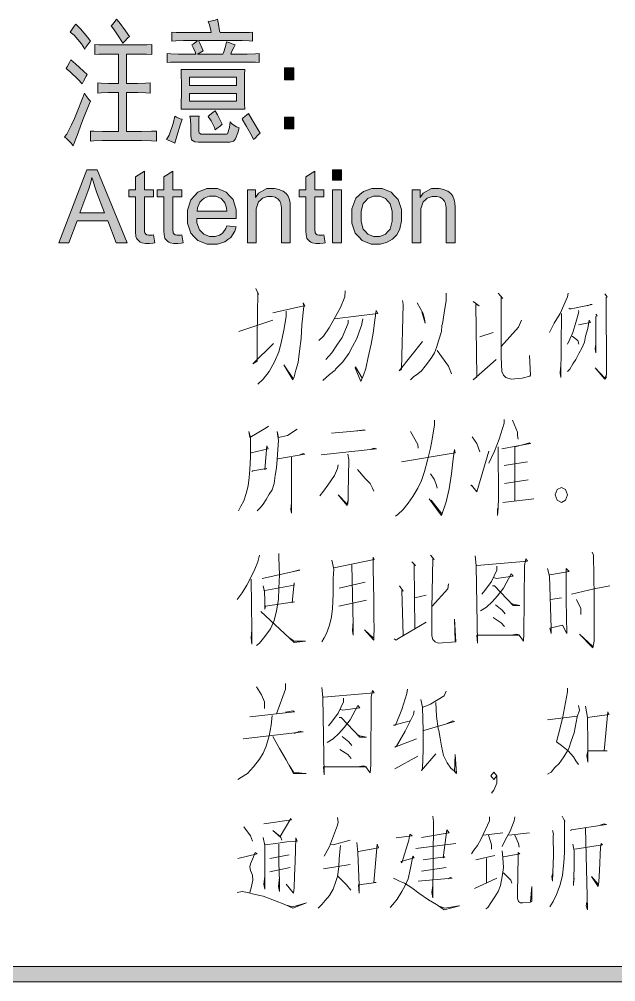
# Model space of a CAD drawing. Header units: millimetres. Extents: x 0 to 829, y 0 to 586.
# Drawn here: x 770.84 to 787.36, y 417.47 to 444.13 of the extents above; entities that cross this region are included whole.
import ezdxf

# ---------------------------------------------------------------- set-up
doc = ezdxf.new("R2010")
doc.units = ezdxf.units.MM

msp = doc.modelspace()

# ---------------------------------------------------------------- hatches: boundary and pattern name
h = msp.add_hatch(color=0)
h.dxf.hatch_style = 2
h.paths.add_polyline_path([(772.399889, 443.999056), (772.530417, 443.865), (772.738556, 443.628639), (772.809111, 443.526333), (772.759722, 443.473417), (772.682111, 443.360528), (772.653889, 443.304083), (772.558639, 443.45225), (772.354028, 443.688611), (772.241139, 443.776806), (772.279944, 443.829722), (772.361083, 443.939083)])
h = msp.add_hatch(color=0)
h.dxf.hatch_style = 2
h.paths.add_polyline_path([(773.377083, 443.953194), (773.415889, 443.992), (773.4935, 444.080194), (773.532306, 444.133111), (773.602861, 444.048444), (773.77925, 443.812083), (773.885083, 443.656861), (773.84275, 443.614528), (773.754556, 443.51575), (773.708694, 443.466361), (773.613444, 443.621583), (773.447639, 443.865)])
h = msp.add_hatch(color=0)
h.dxf.hatch_style = 2
h.paths.add_polyline_path([(775.486694, 443.540444), (775.384389, 443.540444), (775.172722, 443.533389), (775.063361, 443.526333), (775.063361, 443.776806), (775.179778, 443.76975), (775.391444, 443.762694), (775.486694, 443.762694), (776.149917, 443.762694), (776.146389, 443.819139), (776.107583, 443.977889), (776.072306, 444.073139), (776.135806, 444.080194), (776.262806, 444.108417), (776.329833, 444.133111), (776.351, 443.999056), (776.38275, 443.812083), (776.396861, 443.762694), (776.904861, 443.762694), (777.01775, 443.762694), (777.211778, 443.76975), (777.296444, 443.776806), (777.296444, 443.526333), (777.201194, 443.533389), (777.007167, 443.540444), (776.904861, 443.540444), (775.797139, 443.540444), (775.835944, 443.466361), (775.902972, 443.32525), (775.927667, 443.258222), (775.772444, 443.170028), (776.474472, 443.170028), (776.495639, 443.205306), (776.545028, 443.378167), (776.57325, 443.508694), (776.640278, 443.487528), (776.760222, 443.441667), (776.816667, 443.4205), (776.777861, 443.353472), (776.717889, 443.23), (776.696722, 443.170028), (777.028333, 443.170028), (777.151806, 443.170028), (777.377583, 443.177083), (777.483417, 443.184139), (777.483417, 442.933667), (777.377583, 442.940722), (777.151806, 442.947778), (777.028333, 442.947778), (775.363222, 442.947778), (775.246806, 442.947778), (775.028083, 442.940722), (774.929306, 442.933667), (774.929306, 443.184139), (775.035139, 443.177083), (775.250333, 443.170028), (775.363222, 443.170028), (775.730111, 443.170028), (775.712472, 443.23), (775.656028, 443.353472), (775.617222, 443.4205), (775.6525, 443.441667), (775.730111, 443.501639), (775.772444, 443.540444)])
h = msp.add_hatch(color=0)
h.dxf.hatch_style = 2
h.paths.add_polyline_path([(774.019139, 443.4205), (774.124972, 443.4205), (774.368389, 443.427556), (774.5095, 443.434611), (774.5095, 443.155917), (774.357806, 443.162972), (774.117917, 443.170028), (774.029722, 443.170028), (773.807472, 443.170028), (773.807472, 442.355111), (774.019139, 442.355111), (774.114389, 442.355111), (774.336639, 442.362167), (774.463639, 442.369222), (774.463639, 442.087), (774.340167, 442.097583), (774.117917, 442.104639), (774.019139, 442.104639), (773.807472, 442.104639), (773.807472, 441.021611), (774.086167, 441.021611), (774.220222, 441.021611), (774.495389, 441.028667), (774.640028, 441.035722), (774.640028, 440.757028), (774.495389, 440.764083), (774.22375, 440.771139), (774.09675, 440.771139), (773.285361, 440.771139), (773.140722, 440.771139), (772.904361, 440.764083), (772.809111, 440.757028), (772.809111, 441.035722), (772.897306, 441.028667), (773.140722, 441.021611), (773.295944, 441.021611), (773.585222, 441.021611), (773.585222, 442.104639), (773.408833, 442.104639), (773.303, 442.104639), (773.101917, 442.097583), (773.010194, 442.087), (773.010194, 442.369222), (773.101917, 442.362167), (773.310056, 442.355111), (773.419417, 442.355111), (773.585222, 442.355111), (773.585222, 443.170028), (773.377083, 443.170028), (773.264194, 443.170028), (773.041944, 443.162972), (772.932583, 443.155917), (772.932583, 443.434611), (773.041944, 443.427556), (773.27125, 443.4205), (773.387667, 443.4205)])
h = msp.add_hatch(color=0)
h.dxf.hatch_style = 2
h.paths.add_polyline_path([(772.265833, 443.00775), (772.392833, 442.894861), (772.618611, 442.693778), (772.720917, 442.605583), (772.685639, 442.556194), (772.615083, 442.422139), (772.576278, 442.341), (772.470444, 442.464472), (772.248194, 442.679667), (772.131778, 442.767861), (772.163528, 442.813722), (772.230556, 442.933667)])
h = msp.add_hatch(color=0)
h.paths.add_polyline_path([(777.084778, 442.739639), (777.077722, 442.598528), (777.074194, 442.326889), (777.074194, 442.192833), (777.074194, 442.065833), (777.077722, 441.790667), (777.084778, 441.646028), (775.317361, 441.646028), (775.324417, 441.790667), (775.327944, 442.072889), (775.327944, 442.206944), (775.327944, 442.341), (775.324417, 442.605583), (775.317361, 442.739639)])
h.paths.add_polyline_path([(776.851944, 442.295139), (776.851944, 442.5315), (775.550194, 442.5315), (775.550194, 442.295139)])
h.paths.add_polyline_path([(776.851944, 441.86475), (776.851944, 442.072889), (775.550194, 442.072889), (775.550194, 441.86475)])
h = msp.add_hatch(color=0)
h.dxf.hatch_style = 2
h.paths.add_polyline_path([(778.439444, 442.457417), (778.181917, 442.457417), (778.181917, 442.7855), (778.439444, 442.7855)])
h = msp.add_hatch(color=0)
h.dxf.hatch_style = 2
h.paths.add_polyline_path([(772.809111, 441.86475), (772.749139, 441.734222), (772.611556, 441.395556), (772.537472, 441.194472), (772.463389, 440.989861), (772.361083, 440.704111), (772.332861, 440.622972), (772.276417, 440.697056), (772.152944, 440.824056), (772.085917, 440.873444), (772.149417, 440.947528), (772.287, 441.205056), (772.364611, 441.384972), (772.442222, 441.568417), (772.579806, 441.917667), (772.643306, 442.087), (772.682111, 442.0235), (772.76325, 441.910611)])
h = msp.add_hatch(color=0)
h.dxf.hatch_style = 2
h.paths.add_polyline_path([(776.262806, 441.600167), (776.322778, 441.487278), (776.421556, 441.303833), (776.460361, 441.22975), (776.410972, 441.183889), (776.312194, 441.10275), (776.262806, 441.067472), (776.245167, 441.1345), (776.149917, 441.317944), (776.072306, 441.437889), (776.107583, 441.473167), (776.202833, 441.554306)])
h = msp.add_hatch(color=0)
h.dxf.hatch_style = 2
h.paths.add_polyline_path([(775.352639, 441.363806), (775.30325, 441.222694), (775.197417, 440.891083), (775.140972, 440.697056), (775.073944, 440.732333), (774.964583, 440.78525), (774.918722, 440.799361), (774.98575, 440.919306), (775.095111, 441.243861), (775.140972, 441.452), (775.190361, 441.423778), (775.296194, 441.377917)])
h = msp.add_hatch(color=0)
h.dxf.hatch_style = 2
h.paths.add_polyline_path([(775.818306, 441.452), (775.81125, 441.370861), (775.807722, 441.236806), (775.807722, 441.183889), (775.807722, 441.141556), (775.81125, 441.060417), (775.81125, 441.021611), (775.814778, 440.986333), (775.867694, 440.947528), (775.917083, 440.947528), (776.57325, 440.947528), (776.605, 440.961639), (776.661444, 441.1345), (776.682611, 441.289722), (776.728472, 441.236806), (776.851944, 441.155667), (776.929556, 441.127444), (776.89075, 440.986333), (776.823722, 440.817), (776.7955, 440.78525), (776.767278, 440.757028), (776.672028, 440.725278), (776.605, 440.725278), (775.797139, 440.725278), (775.701889, 440.732333), (775.603111, 440.795833), (775.596056, 440.852278), (775.589, 440.908722), (775.585472, 441.035722), (775.585472, 441.109806), (775.585472, 441.183889), (775.574889, 441.35675), (775.564306, 441.452)])
h = msp.add_hatch(color=0)
h.dxf.hatch_style = 2
h.paths.add_polyline_path([(777.183556, 441.526083), (777.289389, 441.342639), (777.451667, 441.067472), (777.504583, 440.979278), (777.455194, 440.926361), (777.367, 440.838167), (777.328194, 440.799361), (777.289389, 440.8805), (777.127111, 441.162722), (777.007167, 441.363806), (777.038917, 441.399083), (777.127111, 441.480222)])
h = msp.add_hatch(color=0)
h.dxf.hatch_style = 2
h.paths.add_polyline_path([(778.439444, 441.095694), (778.181917, 441.095694), (778.181917, 441.423778), (778.439444, 441.423778)])
h = msp.add_hatch(color=0)
h.paths.add_polyline_path([(771.930694, 437.938333), (772.706806, 439.963278), (772.996083, 439.963278), (773.825111, 437.938333), (773.518194, 437.938333), (773.285361, 438.552167), (772.435167, 438.552167), (772.212917, 437.938333)])
h.paths.add_polyline_path([(772.512778, 438.770889), (773.200694, 438.770889), (772.989028, 439.328278), (772.939639, 439.458806), (772.869083, 439.670472), (772.844389, 439.751611), (772.823222, 439.652833), (772.770306, 439.458806), (772.735028, 439.363556)])
h = msp.add_hatch(color=0)
h.dxf.hatch_style = 2
h.paths.add_polyline_path([(774.551833, 438.160583), (774.587111, 437.938333), (774.534194, 437.92775), (774.438944, 437.917167), (774.400139, 437.917167), (774.333111, 437.917167), (774.227278, 437.938333), (774.188472, 437.9595), (774.153194, 437.980667), (774.100278, 438.037111), (774.082639, 438.072389), (774.068528, 438.107667), (774.054417, 438.255833), (774.054417, 438.368722), (774.054417, 439.215389), (773.870972, 439.215389), (773.870972, 439.405889), (774.054417, 439.405889), (774.054417, 439.76925), (774.304889, 439.920944), (774.304889, 439.405889), (774.551833, 439.405889), (774.551833, 439.215389), (774.304889, 439.215389), (774.304889, 438.354611), (774.304889, 438.301694), (774.308417, 438.231139), (774.315472, 438.217028), (774.322528, 438.202917), (774.343694, 438.178222), (774.357806, 438.167639), (774.371917, 438.160583), (774.41425, 438.15), (774.442472, 438.15), (774.463639, 438.15), (774.516556, 438.153528)])
h = msp.add_hatch(color=0)
h.dxf.hatch_style = 2
h.paths.add_polyline_path([(775.338528, 438.160583), (775.373806, 437.938333), (775.320889, 437.92775), (775.225639, 437.917167), (775.186833, 437.917167), (775.119806, 437.917167), (775.013972, 437.938333), (774.975167, 437.9595), (774.939889, 437.980667), (774.886972, 438.037111), (774.869333, 438.072389), (774.855222, 438.107667), (774.841111, 438.255833), (774.841111, 438.368722), (774.841111, 439.215389), (774.657667, 439.215389), (774.657667, 439.405889), (774.841111, 439.405889), (774.841111, 439.76925), (775.088056, 439.920944), (775.088056, 439.405889), (775.338528, 439.405889), (775.338528, 439.215389), (775.088056, 439.215389), (775.088056, 438.354611), (775.088056, 438.301694), (775.095111, 438.231139), (775.102167, 438.217028), (775.109222, 438.202917), (775.130389, 438.178222), (775.1445, 438.167639), (775.158611, 438.160583), (775.200944, 438.15), (775.229167, 438.15), (775.250333, 438.15), (775.30325, 438.153528)])
h = msp.add_hatch(color=0)
h.dxf.hatch_style = 2
h.paths.add_polyline_path([(779.272, 438.160583), (779.307278, 437.938333), (779.254361, 437.92775), (779.159111, 437.917167), (779.120306, 437.917167), (779.04975, 437.917167), (778.947444, 437.938333), (778.908639, 437.9595), (778.873361, 437.980667), (778.820444, 438.037111), (778.802806, 438.072389), (778.788694, 438.107667), (778.774583, 438.255833), (778.774583, 438.368722), (778.774583, 439.215389), (778.587611, 439.215389), (778.587611, 439.405889), (778.774583, 439.405889), (778.774583, 439.76925), (779.021528, 439.920944), (779.021528, 439.405889), (779.272, 439.405889), (779.272, 439.215389), (779.021528, 439.215389), (779.021528, 438.354611), (779.021528, 438.301694), (779.028583, 438.231139), (779.035639, 438.217028), (779.042694, 438.202917), (779.063861, 438.178222), (779.077972, 438.167639), (779.092083, 438.160583), (779.134417, 438.15), (779.162639, 438.15), (779.183806, 438.15), (779.236722, 438.153528)])
h = msp.add_hatch(color=0)
h.dxf.hatch_style = 2
h.paths.add_polyline_path([(779.515417, 439.677528), (779.515417, 439.963278), (779.765889, 439.963278), (779.765889, 439.677528)])
h = msp.add_hatch(color=0)
h.paths.add_polyline_path([(776.583833, 438.411056), (776.841361, 438.379306), (776.809611, 438.266417), (776.696722, 438.090028), (776.615583, 438.030056), (776.534444, 437.966556), (776.322778, 437.903056), (776.195778, 437.903056), (776.037028, 437.903056), (775.7795, 438.005361), (775.68425, 438.104139), (775.592528, 438.202917), (775.497278, 438.481611), (775.497278, 438.658), (775.497278, 438.844972), (775.592528, 439.13425), (775.687778, 439.236556), (775.783028, 439.338861), (776.029972, 439.441167), (776.181667, 439.441167), (776.329833, 439.441167), (776.569722, 439.338861), (776.661444, 439.240083), (776.756694, 439.137778), (776.848417, 438.855556), (776.848417, 438.675639), (776.848417, 438.665056), (776.848417, 438.629778), (776.848417, 438.608611), (775.751278, 438.608611), (775.758333, 438.488667), (775.828889, 438.301694), (775.888861, 438.238194), (775.952361, 438.174694), (776.104056, 438.111194), (776.195778, 438.111194), (776.266333, 438.111194), (776.38275, 438.146472), (776.428611, 438.18175), (776.478, 438.217028), (776.555611, 438.333444)])
h.paths.add_polyline_path([(775.765389, 438.813222), (776.587361, 438.813222), (776.576778, 438.904944), (776.530917, 439.046056), (776.492111, 439.091917), (776.432139, 439.162472), (776.280444, 439.233028), (776.185194, 439.233028), (776.097, 439.233028), (775.955889, 439.176583), (775.895917, 439.120139), (775.839472, 439.063694), (775.772444, 438.908472)])
h = msp.add_hatch(color=0)
h.dxf.hatch_style = 2
h.paths.add_polyline_path([(777.155333, 437.938333), (777.155333, 439.405889), (777.377583, 439.405889), (777.377583, 439.19775), (777.458722, 439.317694), (777.691556, 439.441167), (777.846778, 439.441167), (777.910278, 439.441167), (778.03375, 439.416472), (778.090194, 439.391778), (778.143111, 439.367083), (778.227778, 439.303583), (778.256, 439.268306), (778.280694, 439.2295), (778.3195, 439.13425), (778.333611, 439.081333), (778.340667, 439.049583), (778.344194, 438.926111), (778.344194, 438.841444), (778.344194, 437.938333), (778.09725, 437.938333), (778.09725, 438.830861), (778.09725, 438.908472), (778.083139, 439.021361), (778.069028, 439.060167), (778.051389, 439.095444), (778.002, 439.155417), (777.963194, 439.180111), (777.927917, 439.201278), (777.839722, 439.225972), (777.790333, 439.225972), (777.712722, 439.225972), (777.575139, 439.173056), (777.518694, 439.123667), (777.46225, 439.074278), (777.402278, 438.88025), (777.402278, 438.739139), (777.402278, 437.938333)])
h = msp.add_hatch(color=0)
h.dxf.hatch_style = 2
h.paths.add_polyline_path([(779.515417, 437.938333), (779.515417, 439.405889), (779.765889, 439.405889), (779.765889, 437.938333)])
h = msp.add_hatch(color=0)
h.paths.add_polyline_path([(780.048111, 438.672111), (780.048111, 438.876722), (780.161, 439.176583), (780.273889, 439.275361), (780.369139, 439.3565), (780.601972, 439.441167), (780.736028, 439.441167), (780.887722, 439.441167), (781.134667, 439.338861), (781.229917, 439.240083), (781.328694, 439.141306), (781.423944, 438.866139), (781.423944, 438.693278), (781.423944, 438.552167), (781.381611, 438.329917), (781.339278, 438.24525), (781.296944, 438.164111), (781.173472, 438.040639), (781.092333, 437.994778), (781.011194, 437.948917), (780.831278, 437.903056), (780.736028, 437.903056), (780.584333, 437.903056), (780.333861, 438.005361), (780.238611, 438.104139), (780.143361, 438.202917), (780.048111, 438.485139)])
h.paths.add_polyline_path([(780.305639, 438.672111), (780.305639, 438.531), (780.365611, 438.319333), (780.425583, 438.248778), (780.489083, 438.178222), (780.644306, 438.111194), (780.736028, 438.111194), (780.82775, 438.111194), (780.982972, 438.178222), (781.046472, 438.248778), (781.106444, 438.319333), (781.166417, 438.534528), (781.166417, 438.679167), (781.166417, 438.81675), (781.106444, 439.021361), (781.042944, 439.091917), (780.982972, 439.162472), (780.82775, 439.233028), (780.736028, 439.233028), (780.644306, 439.233028), (780.489083, 439.162472), (780.425583, 439.091917), (780.365611, 439.024889), (780.305639, 438.813222)])
h = msp.add_hatch(color=0)
h.dxf.hatch_style = 2
h.paths.add_polyline_path([(781.71675, 437.938333), (781.71675, 439.405889), (781.939, 439.405889), (781.939, 439.19775), (782.020139, 439.317694), (782.252972, 439.441167), (782.408194, 439.441167), (782.471694, 439.441167), (782.595167, 439.416472), (782.651611, 439.391778), (782.704528, 439.367083), (782.789194, 439.303583), (782.817417, 439.268306), (782.845639, 439.2295), (782.880917, 439.13425), (782.895028, 439.081333), (782.902083, 439.049583), (782.909139, 438.926111), (782.909139, 438.841444), (782.909139, 437.938333), (782.658667, 437.938333), (782.658667, 438.830861), (782.658667, 438.908472), (782.644556, 439.021361), (782.630444, 439.060167), (782.616333, 439.095444), (782.563417, 439.155417), (782.528139, 439.180111), (782.489333, 439.201278), (782.404667, 439.225972), (782.35175, 439.225972), (782.274139, 439.225972), (782.136556, 439.173056), (782.080111, 439.123667), (782.023667, 439.074278), (781.963694, 438.88025), (781.963694, 438.739139), (781.963694, 437.938333)])
h = msp.add_hatch(color=0)
h.dxf.hatch_style = 2
h.paths.add_polyline_path([(769.958667, 417.466639), (769.958667, 417.889972), (819.294639, 417.889972), (819.294639, 417.466639)])

# ---------------------------------------------------------------- linework, layer by layer
at = {"color": 0, "lineweight": 0}
for points in [[(772.399889, 443.999056), (772.530417, 443.865), (772.738556, 443.628639), (772.809111, 443.526333), (772.759722, 443.473417), (772.682111, 443.360528), (772.653889, 443.304083), (772.558639, 443.45225), (772.354028, 443.688611), (772.241139, 443.776806), (772.279944, 443.829722), (772.361083, 443.939083)], [(773.377083, 443.953194), (773.415889, 443.992), (773.4935, 444.080194), (773.532306, 444.133111), (773.602861, 444.048444), (773.77925, 443.812083), (773.885083, 443.656861), (773.84275, 443.614528), (773.754556, 443.51575), (773.708694, 443.466361), (773.613444, 443.621583), (773.447639, 443.865)], [(775.486694, 443.540444), (775.384389, 443.540444), (775.172722, 443.533389), (775.063361, 443.526333), (775.063361, 443.776806), (775.179778, 443.76975), (775.391444, 443.762694), (775.486694, 443.762694), (776.149917, 443.762694), (776.146389, 443.819139), (776.107583, 443.977889), (776.072306, 444.073139), (776.135806, 444.080194), (776.262806, 444.108417), (776.329833, 444.133111), (776.351, 443.999056), (776.38275, 443.812083), (776.396861, 443.762694), (776.904861, 443.762694), (777.01775, 443.762694), (777.211778, 443.76975), (777.296444, 443.776806), (777.296444, 443.526333), (777.201194, 443.533389), (777.007167, 443.540444), (776.904861, 443.540444), (775.797139, 443.540444), (775.835944, 443.466361), (775.902972, 443.32525), (775.927667, 443.258222), (775.772444, 443.170028), (776.474472, 443.170028), (776.495639, 443.205306), (776.545028, 443.378167), (776.57325, 443.508694), (776.640278, 443.487528), (776.760222, 443.441667), (776.816667, 443.4205), (776.777861, 443.353472), (776.717889, 443.23), (776.696722, 443.170028), (777.028333, 443.170028), (777.151806, 443.170028), (777.377583, 443.177083), (777.483417, 443.184139), (777.483417, 442.933667), (777.377583, 442.940722), (777.151806, 442.947778), (777.028333, 442.947778), (775.363222, 442.947778), (775.246806, 442.947778), (775.028083, 442.940722), (774.929306, 442.933667), (774.929306, 443.184139), (775.035139, 443.177083), (775.250333, 443.170028), (775.363222, 443.170028), (775.730111, 443.170028), (775.712472, 443.23), (775.656028, 443.353472), (775.617222, 443.4205), (775.6525, 443.441667), (775.730111, 443.501639), (775.772444, 443.540444)], [(774.019139, 443.4205), (774.124972, 443.4205), (774.368389, 443.427556), (774.5095, 443.434611), (774.5095, 443.155917), (774.357806, 443.162972), (774.117917, 443.170028), (774.029722, 443.170028), (773.807472, 443.170028), (773.807472, 442.355111), (774.019139, 442.355111), (774.114389, 442.355111), (774.336639, 442.362167), (774.463639, 442.369222), (774.463639, 442.087), (774.340167, 442.097583), (774.117917, 442.104639), (774.019139, 442.104639), (773.807472, 442.104639), (773.807472, 441.021611), (774.086167, 441.021611), (774.220222, 441.021611), (774.495389, 441.028667), (774.640028, 441.035722), (774.640028, 440.757028), (774.495389, 440.764083), (774.22375, 440.771139), (774.09675, 440.771139), (773.285361, 440.771139), (773.140722, 440.771139), (772.904361, 440.764083), (772.809111, 440.757028), (772.809111, 441.035722), (772.897306, 441.028667), (773.140722, 441.021611), (773.295944, 441.021611), (773.585222, 441.021611), (773.585222, 442.104639), (773.408833, 442.104639), (773.303, 442.104639), (773.101917, 442.097583), (773.010194, 442.087), (773.010194, 442.369222), (773.101917, 442.362167), (773.310056, 442.355111), (773.419417, 442.355111), (773.585222, 442.355111), (773.585222, 443.170028), (773.377083, 443.170028), (773.264194, 443.170028), (773.041944, 443.162972), (772.932583, 443.155917), (772.932583, 443.434611), (773.041944, 443.427556), (773.27125, 443.4205), (773.387667, 443.4205)], [(772.265833, 443.00775), (772.392833, 442.894861), (772.618611, 442.693778), (772.720917, 442.605583), (772.685639, 442.556194), (772.615083, 442.422139), (772.576278, 442.341), (772.470444, 442.464472), (772.248194, 442.679667), (772.131778, 442.767861), (772.163528, 442.813722), (772.230556, 442.933667)], [(777.084778, 442.739639), (777.077722, 442.598528), (777.074194, 442.326889), (777.074194, 442.192833), (777.074194, 442.065833), (777.077722, 441.790667), (777.084778, 441.646028), (775.317361, 441.646028), (775.324417, 441.790667), (775.327944, 442.072889), (775.327944, 442.206944), (775.327944, 442.341), (775.324417, 442.605583), (775.317361, 442.739639)], [(778.439444, 442.457417), (778.181917, 442.457417), (778.181917, 442.7855), (778.439444, 442.7855)], [(776.851944, 442.295139), (776.851944, 442.5315), (775.550194, 442.5315), (775.550194, 442.295139)], [(772.809111, 441.86475), (772.749139, 441.734222), (772.611556, 441.395556), (772.537472, 441.194472), (772.463389, 440.989861), (772.361083, 440.704111), (772.332861, 440.622972), (772.276417, 440.697056), (772.152944, 440.824056), (772.085917, 440.873444), (772.149417, 440.947528), (772.287, 441.205056), (772.364611, 441.384972), (772.442222, 441.568417), (772.579806, 441.917667), (772.643306, 442.087), (772.682111, 442.0235), (772.76325, 441.910611)], [(776.851944, 441.86475), (776.851944, 442.072889), (775.550194, 442.072889), (775.550194, 441.86475)], [(776.262806, 441.600167), (776.322778, 441.487278), (776.421556, 441.303833), (776.460361, 441.22975), (776.410972, 441.183889), (776.312194, 441.10275), (776.262806, 441.067472), (776.245167, 441.1345), (776.149917, 441.317944), (776.072306, 441.437889), (776.107583, 441.473167), (776.202833, 441.554306)], [(775.352639, 441.363806), (775.30325, 441.222694), (775.197417, 440.891083), (775.140972, 440.697056), (775.073944, 440.732333), (774.964583, 440.78525), (774.918722, 440.799361), (774.98575, 440.919306), (775.095111, 441.243861), (775.140972, 441.452), (775.190361, 441.423778), (775.296194, 441.377917)], [(775.818306, 441.452), (775.81125, 441.370861), (775.807722, 441.236806), (775.807722, 441.183889), (775.807722, 441.141556), (775.81125, 441.060417), (775.81125, 441.021611), (775.814778, 440.986333), (775.867694, 440.947528), (775.917083, 440.947528), (776.57325, 440.947528), (776.605, 440.961639), (776.661444, 441.1345), (776.682611, 441.289722), (776.728472, 441.236806), (776.851944, 441.155667), (776.929556, 441.127444), (776.89075, 440.986333), (776.823722, 440.817), (776.7955, 440.78525), (776.767278, 440.757028), (776.672028, 440.725278), (776.605, 440.725278), (775.797139, 440.725278), (775.701889, 440.732333), (775.603111, 440.795833), (775.596056, 440.852278), (775.589, 440.908722), (775.585472, 441.035722), (775.585472, 441.109806), (775.585472, 441.183889), (775.574889, 441.35675), (775.564306, 441.452)], [(777.183556, 441.526083), (777.289389, 441.342639), (777.451667, 441.067472), (777.504583, 440.979278), (777.455194, 440.926361), (777.367, 440.838167), (777.328194, 440.799361), (777.289389, 440.8805), (777.127111, 441.162722), (777.007167, 441.363806), (777.038917, 441.399083), (777.127111, 441.480222)], [(778.439444, 441.095694), (778.181917, 441.095694), (778.181917, 441.423778), (778.439444, 441.423778)], [(771.930694, 437.938333), (772.706806, 439.963278), (772.996083, 439.963278), (773.825111, 437.938333), (773.518194, 437.938333), (773.285361, 438.552167), (772.435167, 438.552167), (772.212917, 437.938333)], [(772.512778, 438.770889), (773.200694, 438.770889), (772.989028, 439.328278), (772.939639, 439.458806), (772.869083, 439.670472), (772.844389, 439.751611), (772.823222, 439.652833), (772.770306, 439.458806), (772.735028, 439.363556)], [(774.551833, 438.160583), (774.587111, 437.938333), (774.534194, 437.92775), (774.438944, 437.917167), (774.400139, 437.917167), (774.333111, 437.917167), (774.227278, 437.938333), (774.188472, 437.9595), (774.153194, 437.980667), (774.100278, 438.037111), (774.082639, 438.072389), (774.068528, 438.107667), (774.054417, 438.255833), (774.054417, 438.368722), (774.054417, 439.215389), (773.870972, 439.215389), (773.870972, 439.405889), (774.054417, 439.405889), (774.054417, 439.76925), (774.304889, 439.920944), (774.304889, 439.405889), (774.551833, 439.405889), (774.551833, 439.215389), (774.304889, 439.215389), (774.304889, 438.354611), (774.304889, 438.301694), (774.308417, 438.231139), (774.315472, 438.217028), (774.322528, 438.202917), (774.343694, 438.178222), (774.357806, 438.167639), (774.371917, 438.160583), (774.41425, 438.15), (774.442472, 438.15), (774.463639, 438.15), (774.516556, 438.153528)], [(775.338528, 438.160583), (775.373806, 437.938333), (775.320889, 437.92775), (775.225639, 437.917167), (775.186833, 437.917167), (775.119806, 437.917167), (775.013972, 437.938333), (774.975167, 437.9595), (774.939889, 437.980667), (774.886972, 438.037111), (774.869333, 438.072389), (774.855222, 438.107667), (774.841111, 438.255833), (774.841111, 438.368722), (774.841111, 439.215389), (774.657667, 439.215389), (774.657667, 439.405889), (774.841111, 439.405889), (774.841111, 439.76925), (775.088056, 439.920944), (775.088056, 439.405889), (775.338528, 439.405889), (775.338528, 439.215389), (775.088056, 439.215389), (775.088056, 438.354611), (775.088056, 438.301694), (775.095111, 438.231139), (775.102167, 438.217028), (775.109222, 438.202917), (775.130389, 438.178222), (775.1445, 438.167639), (775.158611, 438.160583), (775.200944, 438.15), (775.229167, 438.15), (775.250333, 438.15), (775.30325, 438.153528)], [(779.272, 438.160583), (779.307278, 437.938333), (779.254361, 437.92775), (779.159111, 437.917167), (779.120306, 437.917167), (779.04975, 437.917167), (778.947444, 437.938333), (778.908639, 437.9595), (778.873361, 437.980667), (778.820444, 438.037111), (778.802806, 438.072389), (778.788694, 438.107667), (778.774583, 438.255833), (778.774583, 438.368722), (778.774583, 439.215389), (778.587611, 439.215389), (778.587611, 439.405889), (778.774583, 439.405889), (778.774583, 439.76925), (779.021528, 439.920944), (779.021528, 439.405889), (779.272, 439.405889), (779.272, 439.215389), (779.021528, 439.215389), (779.021528, 438.354611), (779.021528, 438.301694), (779.028583, 438.231139), (779.035639, 438.217028), (779.042694, 438.202917), (779.063861, 438.178222), (779.077972, 438.167639), (779.092083, 438.160583), (779.134417, 438.15), (779.162639, 438.15), (779.183806, 438.15), (779.236722, 438.153528)], [(779.515417, 439.677528), (779.515417, 439.963278), (779.765889, 439.963278), (779.765889, 439.677528)], [(776.583833, 438.411056), (776.841361, 438.379306), (776.809611, 438.266417), (776.696722, 438.090028), (776.615583, 438.030056), (776.534444, 437.966556), (776.322778, 437.903056), (776.195778, 437.903056), (776.037028, 437.903056), (775.7795, 438.005361), (775.68425, 438.104139), (775.592528, 438.202917), (775.497278, 438.481611), (775.497278, 438.658), (775.497278, 438.844972), (775.592528, 439.13425), (775.687778, 439.236556), (775.783028, 439.338861), (776.029972, 439.441167), (776.181667, 439.441167), (776.329833, 439.441167), (776.569722, 439.338861), (776.661444, 439.240083), (776.756694, 439.137778), (776.848417, 438.855556), (776.848417, 438.675639), (776.848417, 438.665056), (776.848417, 438.629778), (776.848417, 438.608611), (775.751278, 438.608611), (775.758333, 438.488667), (775.828889, 438.301694), (775.888861, 438.238194), (775.952361, 438.174694), (776.104056, 438.111194), (776.195778, 438.111194), (776.266333, 438.111194), (776.38275, 438.146472), (776.428611, 438.18175), (776.478, 438.217028), (776.555611, 438.333444)], [(775.765389, 438.813222), (776.587361, 438.813222), (776.576778, 438.904944), (776.530917, 439.046056), (776.492111, 439.091917), (776.432139, 439.162472), (776.280444, 439.233028), (776.185194, 439.233028), (776.097, 439.233028), (775.955889, 439.176583), (775.895917, 439.120139), (775.839472, 439.063694), (775.772444, 438.908472)], [(777.155333, 437.938333), (777.155333, 439.405889), (777.377583, 439.405889), (777.377583, 439.19775), (777.458722, 439.317694), (777.691556, 439.441167), (777.846778, 439.441167), (777.910278, 439.441167), (778.03375, 439.416472), (778.090194, 439.391778), (778.143111, 439.367083), (778.227778, 439.303583), (778.256, 439.268306), (778.280694, 439.2295), (778.3195, 439.13425), (778.333611, 439.081333), (778.340667, 439.049583), (778.344194, 438.926111), (778.344194, 438.841444), (778.344194, 437.938333), (778.09725, 437.938333), (778.09725, 438.830861), (778.09725, 438.908472), (778.083139, 439.021361), (778.069028, 439.060167), (778.051389, 439.095444), (778.002, 439.155417), (777.963194, 439.180111), (777.927917, 439.201278), (777.839722, 439.225972), (777.790333, 439.225972), (777.712722, 439.225972), (777.575139, 439.173056), (777.518694, 439.123667), (777.46225, 439.074278), (777.402278, 438.88025), (777.402278, 438.739139), (777.402278, 437.938333)], [(779.515417, 437.938333), (779.515417, 439.405889), (779.765889, 439.405889), (779.765889, 437.938333)], [(780.048111, 438.672111), (780.048111, 438.876722), (780.161, 439.176583), (780.273889, 439.275361), (780.369139, 439.3565), (780.601972, 439.441167), (780.736028, 439.441167), (780.887722, 439.441167), (781.134667, 439.338861), (781.229917, 439.240083), (781.328694, 439.141306), (781.423944, 438.866139), (781.423944, 438.693278), (781.423944, 438.552167), (781.381611, 438.329917), (781.339278, 438.24525), (781.296944, 438.164111), (781.173472, 438.040639), (781.092333, 437.994778), (781.011194, 437.948917), (780.831278, 437.903056), (780.736028, 437.903056), (780.584333, 437.903056), (780.333861, 438.005361), (780.238611, 438.104139), (780.143361, 438.202917), (780.048111, 438.485139)], [(780.305639, 438.672111), (780.305639, 438.531), (780.365611, 438.319333), (780.425583, 438.248778), (780.489083, 438.178222), (780.644306, 438.111194), (780.736028, 438.111194), (780.82775, 438.111194), (780.982972, 438.178222), (781.046472, 438.248778), (781.106444, 438.319333), (781.166417, 438.534528), (781.166417, 438.679167), (781.166417, 438.81675), (781.106444, 439.021361), (781.042944, 439.091917), (780.982972, 439.162472), (780.82775, 439.233028), (780.736028, 439.233028), (780.644306, 439.233028), (780.489083, 439.162472), (780.425583, 439.091917), (780.365611, 439.024889), (780.305639, 438.813222)], [(781.71675, 437.938333), (781.71675, 439.405889), (781.939, 439.405889), (781.939, 439.19775), (782.020139, 439.317694), (782.252972, 439.441167), (782.408194, 439.441167), (782.471694, 439.441167), (782.595167, 439.416472), (782.651611, 439.391778), (782.704528, 439.367083), (782.789194, 439.303583), (782.817417, 439.268306), (782.845639, 439.2295), (782.880917, 439.13425), (782.895028, 439.081333), (782.902083, 439.049583), (782.909139, 438.926111), (782.909139, 438.841444), (782.909139, 437.938333), (782.658667, 437.938333), (782.658667, 438.830861), (782.658667, 438.908472), (782.644556, 439.021361), (782.630444, 439.060167), (782.616333, 439.095444), (782.563417, 439.155417), (782.528139, 439.180111), (782.489333, 439.201278), (782.404667, 439.225972), (782.35175, 439.225972), (782.274139, 439.225972), (782.136556, 439.173056), (782.080111, 439.123667), (782.023667, 439.074278), (781.963694, 438.88025), (781.963694, 438.739139), (781.963694, 437.938333)], [(786.020639, 430.953333), (785.97125, 431.1015), (785.854833, 431.161472), (785.734889, 431.1015), (785.6855, 430.953333), (785.734889, 430.805167), (785.854833, 430.745194), (785.97125, 430.805167)], [(769.958667, 417.466639), (769.958667, 417.889972), (819.294639, 417.889972), (819.294639, 417.466639)]]:
    msp.add_lwpolyline(points, close=True, dxfattribs=at)
for points in [[(777.391694, 436.671861), (777.458722, 436.506056), (777.441083, 436.566028), (777.426972, 435.377167), (777.426972, 434.664556), (777.307028, 434.583417), (777.878528, 435.147861)], [(779.868194, 436.608361), (779.850556, 436.442556), (779.734139, 436.14975), (779.550694, 435.814611), (779.416639, 435.585306), (779.264944, 435.356), (779.130889, 435.229)], [(782.658667, 436.548389), (782.658667, 436.379056), (782.658667, 436.336722), (782.609278, 436.001583), (782.559889, 435.691139), (782.54225, 435.648806), (782.528139, 435.479472), (782.461111, 435.250167), (782.394083, 435.042028), (782.341167, 434.893861), (782.260028, 434.770389), (782.175361, 434.643389), (782.076583, 434.519917), (781.974278, 434.392917), (781.8755, 434.30825), (781.755556, 434.227111), (781.674417, 434.142444)], [(784.098, 436.548389), (784.232056, 436.400222), (784.182667, 436.442556), (784.182667, 436.001583), (784.182667, 435.564139), (784.182667, 435.1655), (784.182667, 434.872694), (784.182667, 434.855056), (784.182667, 434.770389), (784.200306, 434.37175), (784.249694, 434.269444), (784.316722, 434.205944), (784.464889, 434.163611), (784.768278, 434.184778), (784.983472, 434.248278), (785.001111, 434.269444), (784.969361, 434.812722)], [(786.038278, 436.548389), (786.020639, 436.442556), (785.819556, 435.983944), (785.65375, 435.712306), (785.519694, 435.458306)], [(777.860889, 436.001583), (778.714611, 436.192083), (778.696972, 436.27675), (778.746361, 436.192083), (778.714611, 436.170917), (778.661694, 435.669972), (778.647583, 435.2925), (778.594667, 434.936194), (778.562917, 434.622222), (778.495889, 434.414083), (778.4465, 434.227111), (778.411222, 434.142444), (778.16075, 434.56225), (778.411222, 434.184778)], [(781.455694, 436.336722), (781.473333, 436.234417), (781.423944, 434.43525), (781.356917, 434.392917), (782.009556, 435.207833)], [(781.857861, 436.27675), (782.023667, 435.983944), (782.058944, 435.835778), (782.076583, 435.712306), (781.991917, 436.02275)], [(783.413611, 436.315556), (783.579417, 436.192083), (783.480639, 436.234417), (783.512389, 434.227111), (783.413611, 434.142444), (784.048611, 434.706889)], [(787.057806, 436.527222), (787.124833, 436.442556), (787.093083, 436.421389), (787.107194, 434.350583), (787.107194, 434.329417), (787.093083, 434.205944), (787.057806, 434.163611), (786.789694, 434.477583), (787.057806, 434.184778), (787.093083, 434.269444)], [(778.227778, 436.043917), (778.227778, 435.899278), (778.16075, 435.521806), (778.093722, 435.1655), (778.026694, 434.915028), (777.910278, 434.643389), (777.758583, 434.37175), (777.592778, 434.163611), (777.441083, 434.018972)], [(779.564806, 435.835778), (780.771306, 435.983944), (780.721917, 436.065083), (780.686639, 435.793444), (780.63725, 435.437139), (780.587861, 435.126694), (780.503194, 434.770389), (780.436167, 434.456417), (780.369139, 434.269444), (780.31975, 434.142444), (780.302111, 434.100111), (780.136306, 434.477583), (780.150417, 434.49875), (780.337389, 434.184778)], [(786.324028, 436.065083), (786.338139, 436.02275), (786.257, 435.729944), (786.172333, 435.458306), (786.087667, 435.271333), (786.020639, 435.126694)], [(786.055917, 436.128583), (786.087667, 436.107417), (786.122944, 436.107417), (786.708556, 436.234417), (786.655639, 436.234417), (786.5745, 436.192083)], [(776.9225, 435.479472), (777.860889, 435.793444)], [(780.3515, 435.835778), (780.31975, 435.648806), (780.302111, 435.606472), (780.185694, 435.2925), (780.069278, 435.063194), (779.966972, 434.872694), (779.801167, 434.643389), (779.600083, 434.43525), (779.582444, 434.414083), (779.434278, 434.290611), (779.247306, 434.121278)], [(779.949333, 435.793444), (779.949333, 435.712306), (779.783528, 435.313667), (779.649472, 435.126694), (779.497778, 434.893861), (779.331972, 434.706889)], [(784.182667, 435.063194), (784.665972, 435.606472), (784.750639, 435.793444)], [(785.854833, 435.983944), (785.837194, 434.205944), (785.819556, 434.329417), (785.819556, 434.350583), (785.837194, 434.541083)], [(786.324028, 435.669972), (786.655639, 435.729944), (786.623889, 435.793444), (786.588611, 435.564139), (786.525111, 435.356), (786.489833, 435.186667), (786.422806, 435.020861), (786.338139, 434.872694), (786.257, 434.706889), (786.172333, 434.583417), (786.087667, 434.43525), (786.020639, 434.37175)], [(786.807333, 435.962778), (786.842611, 435.920444), (786.807333, 435.899278), (786.807333, 434.893861), (786.789694, 434.999694), (786.807333, 435.126694)], [(783.597056, 435.334833), (783.963944, 435.458306)], [(786.154694, 435.356), (786.306389, 435.229), (786.338139, 435.126694)], [(782.810361, 434.30825), (782.725694, 434.519917), (782.408194, 434.957361)], [(777.744472, 432.854806), (777.677444, 432.812472), (777.225889, 432.540833), (777.190611, 432.710167), (777.243528, 432.540833), (777.243528, 431.997556), (777.225889, 431.662417), (777.20825, 431.433111), (777.1765, 431.203806), (777.123583, 430.995667), (777.056556, 430.787528), (776.975417, 430.639361), (776.908389, 430.515889)], [(782.341167, 433.024139), (782.341167, 432.897139), (782.274139, 432.502028), (782.22475, 432.248028), (782.140083, 431.916417), (782.058944, 431.602444), (781.974278, 431.351972), (781.8755, 431.140306), (781.741444, 430.911), (781.607389, 430.724028), (781.473333, 430.554694), (781.321639, 430.410056), (781.254611, 430.367722)], [(784.267333, 433.045306), (784.267333, 432.939472), (784.133278, 432.502028), (783.999222, 432.166889), (783.847528, 431.83175)], [(784.500167, 433.024139), (784.634222, 432.689), (784.634222, 432.604333), (784.651861, 432.502028)], [(778.531167, 432.773667), (778.263056, 432.604333), (778.012583, 432.540833), (777.977306, 432.710167), (778.012583, 432.459694), (777.994944, 432.209222), (777.977306, 431.937583), (777.959667, 431.70475), (777.927917, 431.496611), (777.892639, 431.267306), (777.84325, 431.097972), (777.758583, 430.9745), (777.677444, 430.826333), (777.592778, 430.702861), (777.508111, 430.597028), (777.426972, 430.515889)], [(779.483667, 432.667833), (780.418528, 432.7525), (780.337389, 432.7525), (780.185694, 432.731333)], [(781.889611, 432.248028), (781.8755, 432.353861), (781.674417, 432.710167)], [(783.378333, 432.562), (783.512389, 432.375028), (783.597056, 432.145722)], [(777.275278, 431.602444), (777.307028, 431.623611), (777.695083, 431.683583), (777.642167, 431.662417), (777.695083, 432.311528), (777.726833, 432.226861), (777.257639, 432.124556)], [(784.098, 432.290361), (784.115639, 430.868667), (784.098, 430.597028), (784.080361, 430.388889), (784.080361, 430.575861)], [(784.200306, 432.226861), (785.001111, 432.375028), (784.969361, 432.396194), (784.817667, 432.353861), (784.567194, 432.290361), (784.567194, 430.787528)], [(777.994944, 431.955222), (778.746361, 432.082222), (778.696972, 432.103389), (778.612306, 432.061056)], [(778.379472, 431.997556), (778.379472, 430.452389), (778.361833, 430.554694), (778.379472, 430.724028)], [(779.197917, 432.061056), (780.736028, 432.226861), (780.669, 432.248028), (780.552583, 432.209222)], [(779.935222, 432.082222), (779.966972, 431.937583), (779.949333, 430.995667), (779.949333, 430.826333), (779.935222, 430.702861), (779.917583, 430.660528), (779.667111, 430.953333), (779.917583, 430.702861), (779.935222, 430.787528)], [(782.193, 430.8475), (782.492861, 430.431222), (782.528139, 430.388889), (782.658667, 430.766361), (782.743333, 431.119139), (782.810361, 431.538944), (782.85975, 431.955222), (782.895028, 432.209222), (782.912667, 432.124556), (781.423944, 431.874083)], [(783.346583, 431.203806), (783.364222, 431.224972), (783.512389, 431.038), (783.847528, 432.166889)], [(779.667111, 431.789417), (779.649472, 431.683583), (779.564806, 431.496611), (779.381361, 431.224972), (779.264944, 431.059167), (779.166167, 430.932167)], [(784.267333, 431.76825), (784.916444, 431.874083)], [(780.203333, 431.662417), (780.418528, 431.411944), (780.552583, 431.267306), (780.619611, 431.140306), (780.654889, 431.059167)], [(782.22475, 431.538944), (782.327056, 431.390778), (782.394083, 431.224972), (782.408194, 431.140306)], [(784.281444, 431.267306), (784.934083, 431.373139)], [(782.242389, 430.808694), (782.54225, 430.431222), (782.528139, 430.431222)], [(784.232056, 430.745194), (785.085778, 430.8475)], [(778.026694, 429.330556), (778.026694, 429.207083), (778.044333, 428.744944), (778.026694, 428.371), (778.012583, 428.057028), (777.959667, 427.743056), (777.892639, 427.471417), (777.793861, 427.242111), (777.642167, 427.033972), (777.494, 426.843472), (777.409333, 426.779972)], [(786.708556, 429.372889), (786.740306, 429.288222), (786.757944, 428.141694), (786.757944, 427.429083), (786.757944, 426.906972), (786.722667, 426.72), (786.355778, 427.093944), (786.722667, 426.758806)], [(777.494, 429.288222), (777.441083, 429.10125), (777.359944, 428.893111), (777.257639, 428.684972), (777.141222, 428.452139), (777.007167, 428.244), (776.873111, 428.057028)], [(779.497778, 429.143583), (779.550694, 428.893111), (779.533056, 428.642639), (779.533056, 428.201667), (779.515417, 427.806556), (779.483667, 427.57725), (779.434278, 427.344417), (779.349611, 427.115111), (779.282583, 426.991639), (779.215556, 426.885806)], [(779.550694, 428.935444), (780.669, 429.16475), (780.63725, 429.22825), (780.63725, 428.914278), (780.654889, 428.057028), (780.654889, 427.616056), (780.654889, 427.556083), (780.669, 427.242111), (780.654889, 427.033972), (780.654889, 426.928139), (780.400889, 427.220944), (780.63725, 426.991639)], [(781.706167, 429.10125), (781.808472, 428.998944), (781.773194, 429.016583), (781.790833, 427.242111)], [(782.22475, 429.288222), (782.327056, 429.16475), (782.291778, 429.185917), (782.260028, 427.806556), (782.260028, 427.220944), (782.260028, 427.051611), (782.291778, 426.949306), (782.358806, 426.885806), (782.443472, 426.843472), (782.926778, 426.885806), (782.895028, 427.51375), (782.912667, 426.906972)], [(783.463, 429.270583), (783.49475, 428.998944), (783.530028, 426.843472), (783.512389, 427.072778), (784.70125, 427.072778), (784.616583, 427.093944), (784.450778, 427.072778)], [(783.512389, 428.998944), (784.916444, 429.122417), (784.867056, 429.185917), (784.835306, 428.998944), (784.817667, 427.115111), (784.800028, 426.906972), (784.683611, 427.072778)], [(777.561028, 428.642639), (778.612306, 428.871944), (778.562917, 428.871944), (778.428861, 428.829611)], [(780.051639, 429.016583), (780.083389, 427.365583), (780.083389, 427.072778), (780.069278, 427.199778), (780.083389, 427.45025)], [(784.06625, 428.977778), (784.06625, 428.871944), (783.914556, 428.557972), (783.731111, 428.3075), (783.646444, 428.201667)], [(785.470306, 428.914278), (785.519694, 428.706139), (785.569083, 427.263278), (785.569083, 427.115111), (785.537333, 427.263278), (785.886583, 427.344417), (786.006528, 427.115111), (785.988889, 428.035861), (785.988889, 428.914278), (786.073556, 428.829611), (785.537333, 428.744944)], [(777.257639, 428.621472), (777.275278, 427.220944), (777.275278, 426.822306), (777.257639, 426.991639), (777.275278, 427.220944)], [(780.418528, 428.536806), (779.698861, 428.371)], [(783.981583, 428.663806), (784.048611, 428.642639), (784.517806, 428.706139), (784.464889, 428.766111), (784.249694, 428.371), (784.080361, 428.162861), (783.932194, 427.993528), (783.7805, 427.848889), (783.614694, 427.743056)], [(777.592778, 428.4345), (777.628056, 428.265167), (777.642167, 428.035861), (777.642167, 427.785389), (777.659806, 427.870056), (778.464139, 427.993528), (778.397111, 427.972361), (778.4465, 428.515639), (778.4465, 428.452139), (777.642167, 428.3075)], [(781.371028, 428.4345), (781.473333, 428.286333), (781.438056, 428.3075), (781.473333, 427.072778)], [(782.725694, 428.494472), (782.711583, 428.349833), (782.274139, 427.870056)], [(783.946306, 428.4345), (783.999222, 428.4345), (784.517806, 427.887694), (784.70125, 427.887694), (784.517806, 427.930028), (784.433139, 427.972361)], [(786.137056, 428.201667), (786.757944, 428.349833), (787.191861, 428.4345)], [(779.68475, 427.870056), (780.453806, 428.035861)], [(782.108333, 428.1805), (781.790833, 428.099361)], [(785.554972, 428.057028), (785.854833, 428.099361)], [(786.271111, 428.057028), (786.391056, 427.806556), (786.391056, 427.637222)], [(784.030972, 427.908861), (784.214417, 427.764222), (784.299083, 427.658389)], [(777.52575, 427.721889), (778.4465, 426.864639), (778.764, 426.906972), (778.428861, 426.906972), (778.411222, 426.928139), (778.312444, 426.991639)], [(783.963944, 427.556083), (784.182667, 427.407917), (784.281444, 427.305611)], [(781.222861, 426.970472), (781.27225, 426.928139), (781.321639, 426.970472), (782.108333, 427.429083)], [(777.409333, 425.6405), (777.543389, 425.411194), (777.628056, 425.224222), (777.628056, 425.033722)], [(778.210139, 425.725167), (778.210139, 425.577), (777.959667, 424.889083)], [(779.215556, 425.619333), (779.247306, 425.347694), (779.282583, 423.19575), (779.264944, 423.425056), (780.453806, 423.425056), (780.369139, 423.446222), (780.203333, 423.425056)], [(786.020639, 425.598167), (786.020639, 425.495861), (785.886583, 424.762083), (785.770167, 424.324639), (785.720778, 424.112972), (785.854833, 424.010667), (786.038278, 423.8625), (786.189972, 423.696694), (786.257, 423.590861), (786.324028, 423.488556)], [(779.264944, 425.347694), (780.669, 425.474694), (780.619611, 425.534667), (780.587861, 425.347694), (780.570222, 423.467389), (780.552583, 423.25925), (780.436167, 423.425056)], [(781.58975, 425.577), (781.572111, 425.453528), (781.438056, 425.012556), (781.254611, 424.575111), (781.205222, 424.575111), (781.674417, 424.698583)], [(782.658667, 425.5135), (782.609278, 425.390028), (782.22475, 425.160722), (782.023667, 425.076056)], [(779.734139, 425.012556), (779.801167, 424.991389), (780.270361, 425.054889), (780.217444, 425.118389), (780.00225, 424.71975), (779.832917, 424.511611), (779.68475, 424.345806), (779.533056, 424.197639), (779.36725, 424.095333)], [(779.818806, 425.326528), (779.818806, 425.224222), (779.667111, 424.91025), (779.483667, 424.659778), (779.399, 424.553944)], [(781.956639, 425.284194), (782.009556, 425.076056), (782.023667, 424.426944), (782.023667, 423.883667), (782.009556, 423.382722), (781.974278, 423.319222), (782.376444, 423.781361)], [(782.376444, 425.203056), (782.394083, 424.825583), (782.443472, 424.469278), (782.461111, 424.426944), (782.492861, 424.218806), (782.528139, 423.9895), (782.591639, 423.739028), (782.693944, 423.530889), (782.792722, 423.382722), (782.895028, 423.298056), (782.944417, 423.238083), (782.912667, 423.760194), (782.895028, 423.276889)], [(786.324028, 425.118389), (786.355778, 424.991389), (786.28875, 424.804417), (786.204083, 424.366972), (786.122944, 424.134139), (786.055917, 423.926), (786.020639, 423.8625), (785.921861, 423.696694), (785.787806, 423.509722), (785.671389, 423.403889), (785.569083, 423.276889), (785.470306, 423.216917)], [(786.525111, 425.097222), (786.5745, 424.78325), (786.588611, 424.053), (786.588611, 423.548528), (786.556861, 423.739028), (786.588611, 423.8625), (787.124833, 423.8625), (787.040167, 423.8625), (787.142472, 424.949056), (787.174222, 424.867917), (786.5745, 424.78325)], [(777.84325, 424.84675), (777.8115, 424.575111), (777.758583, 424.282306), (777.677444, 423.9895), (777.592778, 423.802528), (777.494, 423.633194), (777.324667, 423.425056), (777.158861, 423.238083), (776.989528, 423.13225), (776.89075, 423.06875)], [(777.225889, 424.804417), (778.464139, 424.949056), (778.411222, 424.970222), (778.210139, 424.931417)], [(781.773194, 424.970222), (781.755556, 424.867917), (781.522722, 424.405778), (781.289889, 423.9895), (781.236972, 423.968333), (781.840222, 424.197639)], [(785.470306, 424.71975), (786.28875, 424.825583)], [(779.698861, 424.78325), (779.751778, 424.78325), (780.270361, 424.239972), (780.453806, 424.239972), (780.270361, 424.282306), (780.185694, 424.324639)], [(782.041306, 424.426944), (782.895028, 424.677417), (782.845639, 424.698583), (782.693944, 424.617444)], [(777.042444, 424.197639), (778.696972, 424.388139)], [(778.679333, 424.388139), (778.594667, 424.405778), (778.464139, 424.345806)], [(777.860889, 424.261139), (778.044333, 423.926), (778.227778, 423.612028), (778.428861, 423.238083), (778.781639, 423.238083), (778.746361, 423.238083), (778.428861, 423.276889), (778.312444, 423.467389)], [(779.783528, 424.261139), (779.966972, 424.112972), (780.051639, 424.010667)], [(779.7165, 423.904833), (779.935222, 423.760194), (780.034, 423.654361)], [(781.236972, 423.361556), (781.8755, 423.717861)], [(783.914556, 422.694806), (783.981583, 422.775944), (784.06625, 422.966444), (784.06625, 423.174583), (783.981583, 423.276889), (783.896917, 423.174583), (783.981583, 423.06875), (784.06625, 423.174583)], [(777.610417, 421.844611), (778.379472, 421.950444), (778.361833, 421.992778), (778.061972, 421.488306), (777.860889, 421.657639), (778.079611, 421.467139), (778.111361, 421.386)], [(779.649472, 422.013944), (779.667111, 421.886944), (779.649472, 421.802278), (779.434278, 421.216667), (779.282583, 420.945028)], [(782.291778, 422.05275), (782.309417, 421.908111), (782.291778, 419.794972), (782.260028, 419.943139), (782.291778, 420.130111)], [(783.865167, 422.031583), (783.865167, 421.929278), (783.628806, 421.428333), (783.530028, 421.237833), (783.43125, 421.114361), (783.364222, 421.008528)], [(784.567194, 422.031583), (784.549556, 421.929278), (784.433139, 421.636472), (784.299083, 421.386), (784.214417, 421.216667)], [(785.872472, 422.05275), (785.953611, 421.908111), (785.9395, 421.950444), (785.9395, 421.509472), (785.9395, 421.488306), (785.9395, 421.050861), (785.921861, 420.758056), (785.886583, 420.422917), (785.819556, 420.151278), (785.720778, 419.879639), (785.622, 419.692667), (785.537333, 419.5445)], [(777.056556, 421.759944), (777.243528, 421.509472), (777.292917, 421.364833)], [(781.974278, 421.467139), (782.743333, 421.594139), (782.676306, 421.678806), (782.577528, 420.902694), (782.626917, 420.923861), (782.023667, 420.842722)], [(785.604361, 421.657639), (785.636111, 421.551806), (785.622, 421.509472), (785.636111, 420.966194), (785.604361, 420.257111), (785.586722, 420.380583), (785.622, 420.507583)], [(786.105306, 421.657639), (786.137056, 421.678806), (787.107194, 421.823444), (787.040167, 421.844611), (786.92375, 421.802278)], [(786.525111, 421.721139), (786.5745, 419.463361), (786.539222, 419.565667), (786.556861, 419.6715)], [(777.592778, 421.467139), (777.642167, 421.237833), (777.642167, 420.299444), (777.642167, 420.027806), (777.610417, 420.172444), (777.642167, 420.380583)], [(777.642167, 421.259), (777.945556, 421.301333), (778.245417, 421.343667), (778.531167, 421.364833), (778.495889, 421.4495), (778.47825, 420.800389), (778.464139, 420.40175), (778.4465, 420.066611), (778.428861, 419.921972), (778.227778, 420.172444)], [(779.466028, 421.280167), (779.533056, 421.259), (780.00225, 421.386)], [(781.27225, 421.4495), (781.723806, 421.509472), (781.656778, 421.551806), (781.625028, 421.386), (781.438056, 420.758056), (781.406306, 420.800389), (781.773194, 420.902694), (781.741444, 420.945028), (781.674417, 420.613417), (781.607389, 420.320611), (781.522722, 420.130111), (781.438056, 419.964306), (781.304, 419.756167), (781.187583, 419.608), (781.106444, 419.523333)], [(783.695833, 421.530639), (784.232056, 421.594139)], [(783.829889, 421.530639), (783.896917, 421.3225), (783.914556, 421.259), (783.914556, 421.135528)], [(784.397861, 421.530639), (784.969361, 421.594139)], [(784.567194, 421.530639), (784.665972, 421.301333), (784.683611, 421.1955)], [(778.026694, 421.280167), (778.026694, 420.758056), (778.044333, 420.257111), (778.044333, 420.235944), (778.044333, 419.964306), (778.012583, 420.108944), (778.044333, 420.359417)], [(779.734139, 421.237833), (779.698861, 420.885056), (779.68475, 420.652222), (779.649472, 420.380583), (779.600083, 420.214778), (779.533056, 420.027806), (779.434278, 419.858472), (779.314333, 419.713833), (779.215556, 419.608), (779.11325, 419.502167)], [(780.185694, 421.3225), (780.217444, 421.050861), (780.252722, 420.151278), (780.252722, 419.921972), (780.235083, 420.151278), (780.721917, 420.214778), (780.654889, 420.214778), (780.753667, 421.280167), (780.788944, 421.174333), (780.235083, 421.072028)], [(781.822583, 421.156694), (782.926778, 421.301333)], [(784.214417, 421.093194), (784.232056, 420.902694), (784.249694, 420.631056), (784.214417, 420.380583), (784.165028, 420.130111), (784.098, 419.964306), (784.013333, 419.816139), (783.896917, 419.650333), (783.815778, 419.523333), (783.762861, 419.484528)], [(786.172333, 421.280167), (786.204083, 421.093194), (786.204083, 420.631056), (786.189972, 420.130111), (786.189972, 420.193611), (786.204083, 420.33825)], [(786.221722, 421.135528), (786.990778, 421.259), (786.959028, 421.301333), (786.941389, 421.1955), (786.909639, 420.549917), (786.892, 420.235944), (786.874361, 420.108944), (786.690917, 420.380583), (786.874361, 420.172444)], [(776.89075, 420.885056), (777.426972, 421.008528), (777.374056, 421.050861), (777.324667, 420.923861), (777.243528, 420.736889), (777.225889, 420.652222), (777.243528, 420.549917), (777.292917, 420.422917), (777.307028, 420.278278), (777.257639, 420.066611), (777.225889, 419.943139)], [(777.776222, 420.885056), (778.312444, 420.987361)], [(783.480639, 420.842722), (784.013333, 420.966194)], [(783.7805, 420.885056), (783.7805, 420.193611)], [(784.249694, 420.923861), (784.70125, 421.008528), (784.651861, 421.050861), (784.651861, 420.923861), (784.634222, 419.921972), (784.634222, 419.773806), (784.665972, 419.692667), (784.718889, 419.650333), (784.782389, 419.650333), (785.001111, 419.6715), (785.036389, 419.692667), (785.036389, 420.108944), (785.001111, 419.692667)], [(777.776222, 420.507583), (778.344194, 420.631056)], [(780.00225, 420.715722), (779.264944, 420.59225)], [(781.974278, 420.52875), (782.658667, 420.631056)], [(779.649472, 420.40175), (779.899944, 420.151278), (780.016361, 420.006639)], [(781.205222, 420.33825), (781.371028, 420.257111), (781.505083, 420.193611), (781.706167, 420.066611), (781.90725, 419.921972), (782.175361, 419.735), (782.394083, 419.608), (782.425833, 419.586833), (782.609278, 419.463361), (783.029083, 419.565667), (783.011444, 419.565667), (782.626917, 419.502167), (782.443472, 419.565667)], [(781.889611, 420.257111), (782.828, 420.33825), (782.778611, 420.359417), (782.725694, 420.320611)], [(783.445361, 420.048972), (784.06625, 420.33825)], [(784.249694, 420.486417), (784.450778, 420.278278), (784.482528, 420.193611)], [(776.873111, 419.943139), (777.007167, 419.964306), (777.158861, 419.943139), (777.374056, 419.879639), (777.592778, 419.837306), (777.910278, 419.713833), (778.196028, 419.608), (778.411222, 419.502167), (778.79575, 419.650333), (778.411222, 419.5445), (778.227778, 419.586833)]]:
    msp.add_lwpolyline(points, dxfattribs=at)

doc.saveas('drawing.dxf')
